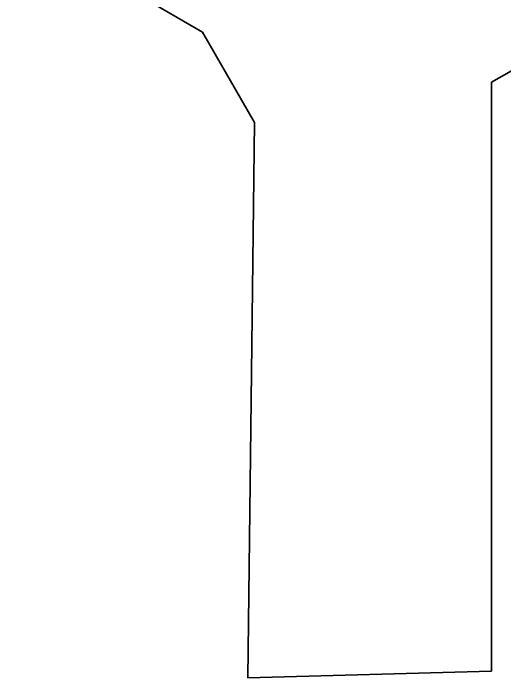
# Model space of a CAD drawing. Header units: millimetres. Extents: x -47 to 2833, y -462 to 688.
# Drawn here: x 465.58 to 480.8, y 289.96 to 310.55 of the extents above; entities that cross this region are included whole.
import ezdxf

# ---------------------------------------------------------------- set-up
doc = ezdxf.new("R2010")
doc.units = ezdxf.units.MM
doc.header["$LTSCALE"] = 0.1
doc.header["$MEASUREMENT"] = 0
doc.layers.add('BUILT UP', color=1, linetype='Continuous', lineweight=35)

msp = doc.modelspace()

# ---------------------------------------------------------------- linework, layer by layer
at = {"layer": 'BUILT UP', "color": 1}
for p, q in [((508.15681, 324.40573), (480.3986, 308.41162)), ((471.44194, 309.96836), (458.78239, 317.33364)), ((473.04884, 307.17153), (471.44194, 309.96836)), ((480.3986, 308.41162), (480.39693, 290.16705)), ((472.84036, 289.9605), (473.04884, 307.17153)), ((480.39693, 290.16705), (472.84036, 289.9605))]:
    msp.add_line(p, q, dxfattribs=at)

doc.saveas('drawing.dxf')
